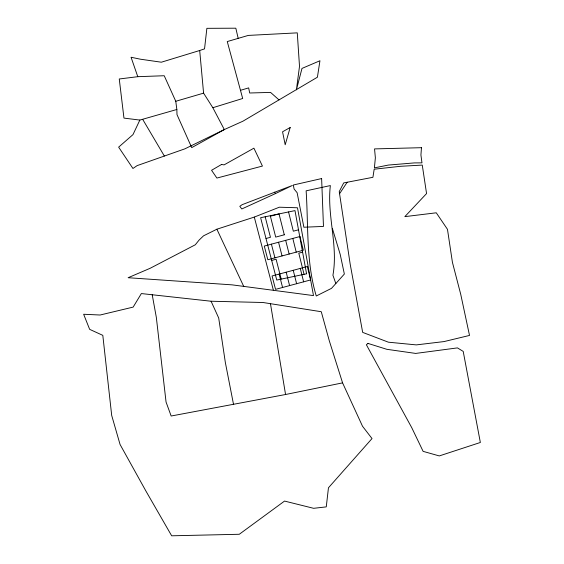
<?xml version="1.0" encoding="UTF-8"?>
<svg xmlns="http://www.w3.org/2000/svg" width="564" height="564" viewBox="0 0 564 564"><rect width="100%" height="100%" fill="white"/><g stroke="black" fill="none" stroke-linecap="round" stroke-linejoin="round"><path stroke-width="0.85" d="M139.851 120.076L123.96 118.102L119.258 78.981L137.785 76.69L164.223 75.731L175.771 101.28L176.849 109.487L139.851 120.076L132.984 134.606L118.644 147.141L132.935 168.474L137.151 165.612L184.886 148.84L224.324 129.565L242.936 121.189L317.405 77.219L319.95 60.743L301.994 68.413L296.41 89.824L299.505 66.348L297.277 32.86L248.308 35.412L227.264 41.56L242.689 98.488L212.839 107.717L203.583 93.145L199.698 50.506L204.535 48.878L206.875 28.327L235.822 28.2L238.184 38.373M339.563 193.734L339.239 191.598L343.695 182.919L372.917 177.307L374.186 169.207L400.553 166.295L422.267 165.09L426.56 193.572L404.846 216.639L436.275 212.797L447.471 229.329L452.427 262.345L460.739 294.352L469.516 335.439L444.016 341.58L416.295 344.893L388.406 342.193L362.673 332.386L350.188 264.156L339.563 193.734L347.17 182.25M216.879 229.21L203.576 235.801L199.014 240.165L195.299 244.783L150.186 268.267L128.113 277.721L232.128 284.862L313.485 295.599L297.489 207.771L279.328 207.207L254.293 217.084L216.879 229.21L243.768 286.505M275.359 193.635L292.356 185.478L242.153 204.669L239.813 206.311L241.78 208.976L275.359 193.635L274.675 192.176M199.698 50.506L161.339 62.209L140.358 59.192L131.059 57.253L137.785 76.69M240.497 90.31L248.661 87.885L249.683 92.997L270.558 92.404L279.011 99.898M175.771 101.28L203.583 93.145M266.004 238.494L270.459 237.303L265.179 216.773M298.504 229.809L293.329 231.191L288.549 211.944M271.679 260.427L276.099 259.243L281.21 279.109M302.593 252.143L298.786 253.166L304.045 274.323M152.209 294.746L156.327 317.342L166.056 402.04L171.153 416.013L285.56 394.511L342.574 382.871L362.511 426.236L372.021 438.566L328.452 487.789L326.267 506.881L313.626 508.312L284.545 501.072L239.291 534.27L171.667 535.8L145.914 491.04L120.069 444.488L111.7 415.449L102.81 335.354L89.648 329.348L83.648 314.261L100.11 315.015L133.16 307.098L141.36 293.562L211.077 301.232L263.007 302.501L321.276 311.723L329.32 340.868L342.574 382.871M142.777 119.512L164.343 156.024M212.839 107.717L224.324 129.565L191.725 147.627L176.99 114.612L176.849 109.487M211.077 301.232L218.705 318.026L225.339 362.483L233.524 404.395M335.827 283.537L332.922 275.253C338.344 245.418 326.789 215.547 330.356 185.57L306.132 190.829C308.452 225.924 305.977 261.922 316.263 295.987L331.512 288.345L344.35 274.048L340.219 254.463L332.386 228.49M254.293 217.084L273.314 289.966M271.418 244.156L274.943 257.84M279.124 274.09L282.571 287.485M278.553 242.245L282.042 255.936M286.181 272.193L289.593 285.596M285.68 240.342L289.135 254.04M293.231 270.304L296.608 283.713M292.815 238.431L296.227 252.136M300.281 268.408L303.622 281.824M270.501 303.897L285.56 394.511M421.47 147.69L420.927 155.001L421.971 162.862L414.357 162.911L388.314 165.069L374.397 167.875L375.37 157.814L374.545 148.903L421.47 147.69M290.178 127.52L285.194 144.779L282.557 131.779L290.178 127.52M367.996 343.413L366.374 344.766L411.755 427.695L423.113 451.355L439.286 455.923L480.352 442.479L463.206 351.393L457.446 347.896L415.696 353.424L386.812 349.306L367.996 343.413M221.582 164.448L211.571 170.286L216.893 178.062L262.436 166.07L253.906 148.177L224.07 164.885L221.582 164.448M284.291 234.8L275.711 237.099L270.389 216.216L279.025 213.911L284.291 234.8M299.935 236.527L264.283 246.059L267.844 259.743L303.319 250.24L299.935 236.527M307.331 266.518L272.067 275.979L275.549 289.367L310.637 279.941L307.331 266.518M321.628 178.562L293.351 184.999L294.07 188.982L297.122 192.705L303.869 227.229L323.468 226.418L321.628 178.562M306.562 273.794L276.755 280.047L260.624 217.718L294.986 210.612L306.562 273.794"/></g></svg>
